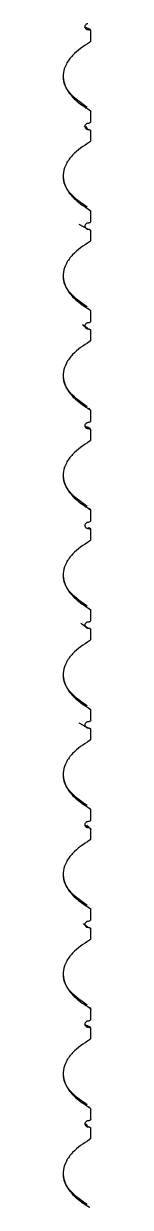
# Model space of a CAD drawing. Header units: millimetres. Extents: x -300 to 1184, y 5 to 1469.
# Drawn here: x 364.2 to 364.94, y 1321.91 to 1353.55 of the extents above; entities that cross this region are included whole.
import ezdxf

# ---------------------------------------------------------------- set-up
doc = ezdxf.new("R2010")
doc.units = ezdxf.units.MM

msp = doc.modelspace()

# ---------------------------------------------------------------- linework, layer by layer
at = {"color": 8, "linetype": 'Continuous', "lineweight": 25}
for p, q in [((364.8592638767157, 1353.417974349836), (364.8679860230678, 1353.393218554039)), ((364.8829964594437, 1351.262431976179), (364.906023720542, 1351.240656412621)), ((364.8411142623816, 1350.750706232567), (364.8679860230678, 1350.726546483218)), ((364.8669528758917, 1348.595759905357), (364.906023720542, 1348.574024078229)), ((364.8778803941005, 1345.929127570966), (364.906023720542, 1345.907332139193)), ((364.8363856272294, 1345.41730248628), (364.8679860230678, 1345.393222209791)), ((364.8957121169958, 1343.262495236575), (364.906023720542, 1343.240679936587)), ((364.8549127376471, 1342.751027779757), (364.8679860230678, 1342.72655013897)), ((364.8999837832047, 1340.596041716118), (364.906023720542, 1340.574007865766)), ((364.8596215045843, 1340.084673600375), (364.8679860230678, 1340.059878068148)), ((364.8739166852229, 1337.929131226718), (364.906023720542, 1337.907335794945)), ((364.8321735656652, 1337.417226669172), (364.8679860230678, 1337.393225865542)), ((364.8672508991156, 1335.262439287682), (364.906023720542, 1335.240663724124)), ((364.8917682763332, 1332.59576721686), (364.906023720542, 1332.574011521517)), ((364.8506013350083, 1332.084220287183), (364.8679860230678, 1332.0598817239)), ((364.8801056341721, 1329.929115014254), (364.906023720542, 1329.907339450696)), ((364.8387698130204, 1329.417349534213), (364.8679860230678, 1329.393229521294)), ((364.9003016746435, 1327.262721098442), (364.906023720542, 1327.240667379875)), ((364.8599691983455, 1326.751352982699), (364.8679860230678, 1326.726557450472)), ((364.8836223082139, 1324.595770872612), (364.906023720542, 1324.573995309054)), ((364.8417798475816, 1324.084064997215), (364.8679860230678, 1324.059885379651)), ((364.867538988232, 1321.929098801791), (364.906023720542, 1321.907343106448))]:
    msp.add_line(p, q, dxfattribs=at)
at = {"color": 7, "linetype": 'Continuous', "lineweight": 25}
for p, q in [((364.9365313645595, 1353.08506254055), (364.9365313645595, 1353.354117907066)), ((364.9365313645595, 1351.20898647803), (364.9127093748643, 1351.231278615176)), ((364.9365313645595, 1350.927334663251), (364.9365313645595, 1351.20898647803)), ((364.7609559492661, 1350.822788116315), (364.8411142623816, 1350.750706232567)), ((364.9365313645595, 1350.687445836245), (364.9082092241837, 1350.712440050621)), ((364.9365313645595, 1350.418390469729), (364.9365313645595, 1350.687445836245)), ((364.9365313645595, 1348.542314407209), (364.8956624464585, 1348.564884699364)), ((364.9365313645595, 1348.26066259243), (364.9365313645595, 1348.542314407209)), ((364.6190770264857, 1348.195057746747), (364.8679860230678, 1348.059874412397)), ((364.86738997662, 1348.219495651105), (364.8593930201127, 1348.219495651105)), ((364.8599890665604, 1348.059874412397), (364.8679860230678, 1348.059874412397)), ((364.9365313645595, 1348.020773765424), (364.889165540178, 1348.046046134809)), ((364.9365313645595, 1347.751718398908), (364.9365313645595, 1348.020773765424)), ((364.9365313645595, 1345.875642336388), (364.9073449568345, 1345.898033814608)), ((364.9365313645595, 1345.594010389824), (364.9365313645595, 1345.875642336388)), ((364.7173253492905, 1345.508040623843), (364.8363856272294, 1345.41730248628)), ((364.7487270629797, 1345.478138960381), (364.8599890665604, 1345.393182473361)), ((364.9365313645595, 1345.354121562818), (364.9030335541957, 1345.379175381838)), ((364.9365313645595, 1345.085046328087), (364.9365313645595, 1345.354121562818)), ((364.887297927975, 1343.280297157148), (364.8957121169958, 1343.262495236575)), ((364.9365313645595, 1343.208990133782), (364.9259018695745, 1343.231123325208)), ((364.9365313645595, 1342.927338319003), (364.9365313645595, 1343.208990133782)), ((364.9365313645595, 1342.418394125481), (364.9365313645595, 1342.687449491997)), ((364.9365313645595, 1340.54231806296), (364.930292745073, 1340.564610200106)), ((364.9365313645595, 1340.260686116397), (364.9365313645595, 1340.54231806296)), ((364.9365313645595, 1339.751722054659), (364.9365313645595, 1340.020777421176)), ((364.9365313645595, 1337.875645992139), (364.9031527634853, 1337.898097075005)), ((364.9365313645595, 1337.594014045575), (364.9365313645595, 1337.875645992139)), ((364.6711516178045, 1337.52517068086), (364.8321735656652, 1337.417226669172)), ((364.7594260967169, 1337.460718191643), (364.8599890665604, 1337.393186129112)), ((364.9365313645595, 1337.354105350355), (364.8983347213659, 1337.37925851045)), ((364.9365313645595, 1337.085049983838), (364.9365313645595, 1337.354105350355)), ((364.9365313645595, 1335.208973921318), (364.8959704037898, 1335.231524345258)), ((364.9365313645595, 1334.927341974754), (364.9365313645595, 1335.208973921318)), ((364.6197326775783, 1334.862353043734), (364.8679860230678, 1334.726553794721)), ((364.7518364386155, 1334.785800811628), (364.8599890665604, 1334.726514058291)), ((364.9365313645595, 1334.687453147748), (364.8895132339392, 1334.712685780703)), ((364.9365313645595, 1334.418377913017), (364.9365313645595, 1334.687453147748)), ((364.9365313645595, 1332.542321718712), (364.9218487537298, 1332.564454910138)), ((364.9365313645595, 1332.260689772148), (364.9365313645595, 1332.542321718712)), ((364.8921259042018, 1332.081716892103), (364.7772280172898, 1332.117459810753)), ((364.8197062607997, 1332.116347190717), (364.8599890665604, 1332.059861855685)), ((364.8245640393489, 1332.120658593356), (364.8506013350083, 1332.084220287183)), ((364.9365313645595, 1332.020781076927), (364.9184115525478, 1332.045616345584)), ((364.9365313645595, 1331.751725710411), (364.9365313645595, 1332.020781076927)), ((364.9365313645595, 1329.875649647891), (364.9096993403031, 1329.898001389681)), ((364.9365313645595, 1329.594017701327), (364.9365313645595, 1329.875649647891)), ((364.7403824127111, 1329.498570796827), (364.8387698130204, 1329.417349534213)), ((364.7655355728064, 1329.471311605949), (364.8599890665604, 1329.393189784864)), ((364.9365313645595, 1329.354109006106), (364.9056660926733, 1329.379142956912)), ((364.9365313645595, 1329.08505363959), (364.9365313645595, 1329.354109006106)), ((364.9365313645595, 1326.927345630506), (364.9365313645595, 1327.20897757707)), ((364.9365313645595, 1326.418381568769), (364.9365313645595, 1326.687436935285)), ((364.9365313645595, 1324.542305506249), (364.9133650259568, 1324.564597643395)), ((364.9365313645595, 1324.260673559685), (364.9365313645595, 1324.542305506249)), ((364.7664594448004, 1324.153544144808), (364.8417798475816, 1324.084064997215)), ((364.9365313645595, 1324.020784732679), (364.9089344140285, 1324.04575907884)), ((364.9365313645595, 1323.751709497948), (364.9365313645595, 1324.020784732679))]:
    msp.add_line(p, q, dxfattribs=at)
for points, knots in [([(364.8593930201127, 1353.552800056318), (364.8505166137896, 1353.551903839423), (364.8327606349369, 1353.550111085955), (364.809188718428, 1353.536362182007), (364.7912056367218, 1353.51622988583), (364.7808458317224, 1353.491003219817), (364.7793622210402, 1353.46366979409), (364.787020231431, 1353.437313722064), (364.8029617255233, 1353.414979340919), (364.8253378797939, 1353.399434293935), (364.8455778638897, 1353.393575779129), (364.85722379796, 1353.393254987881), (364.8599890665604, 1353.393178817609)], [0, 0, 0, 0, 0.1065233888367971, 0.213084774475976, 0.319813685604636, 0.427224687501797, 0.53533456710818, 0.6437609686680117, 0.7519542585009533, 0.859615270936624, 0.9666663505991273, 1, 1, 1, 1]), ([(364.9365313645595, 1353.354117907066), (364.9356548527146, 1353.364243125889), (364.9327404891155, 1353.397909036218), (364.8376498515299, 1353.432704638418), (364.7711582776301, 1353.457035260378)], [0, 0, 0, 0, 0.3007558305624398, 0.9999999999999999, 0.9999999999999999, 0.9999999999999999, 0.9999999999999999]), ([(364.7947815851762, 1353.453419245262), (364.8229494584378, 1353.443379779061), (364.8564620491348, 1353.431435372805), (364.8588784929245, 1353.419825877068), (364.8592638767157, 1353.417974349836)], [0, 0, 0, 0, 0.8405161366455111, 1, 1, 1, 1]), ([(364.8599890665604, 1353.393178817609), (364.8607109827986, 1353.393174701145), (364.8621549367892, 1353.393166467525), (364.8648200131426, 1353.393242482183), (364.8667640431276, 1353.393227789548), (364.8679860230678, 1353.393218554039)], [0, 0, 0, 0, 0.2707951098149698, 0.5416358003590648, 1, 1, 1, 1]), ([(364.8679860230678, 1353.393218554039), (364.8768371929319, 1353.392369103208), (364.8945379034271, 1353.390670357905), (364.9194642432032, 1353.376978215474), (364.9306617221496, 1353.361979914544), (364.9365313645595, 1353.354117907066)], [0, 0, 0, 0, 0.3224447447756875, 0.6448301372074378, 1, 1, 1, 1]), ([(364.906023720542, 1353.05335286953), (364.7439110735308, 1352.948152941045), (364.5014105967269, 1352.790786854637), (364.279085266925, 1352.491818825489), (364.1921549502558, 1352.245192698623), (364.2024747264282, 1352.004400119532), (364.3088462465593, 1351.746949875918), (364.5397798423495, 1351.474688789897), (364.7741685612592, 1351.324912773534), (364.906023720542, 1351.240656412621)], [0, 0, 0, 0, 0.2397907239334585, 0.3586972759937503, 0.4598935339103657, 0.5616520886680314, 0.6527497100264705, 0.8046546672194164, 0.9999999999999999, 0.9999999999999999, 0.9999999999999999, 0.9999999999999999]), ([(364.9365313645595, 1353.08506254055), (364.9327372213073, 1353.078945919968), (364.9248398016153, 1353.06621431849), (364.9124573125027, 1353.057750454463), (364.906023720542, 1353.05335286953)], [0, 0, 0, 0, 0.4804282158265684, 1, 1, 1, 1]), ([(364.8446210023158, 1351.312738296369), (364.6475883346146, 1351.447642441245), (364.3755641395367, 1351.633891715798), (364.2029558582311, 1351.980442566224), (364.2100344515071, 1352.113095572047), (364.2123846010758, 1352.157137430687)], [0, 0, 0, 0, 0.6370343382628548, 0.8794924979946493, 1, 1, 1, 1]), ([(364.906023720542, 1351.240656412621), (364.9119843678067, 1351.23664439341), (364.9244067388586, 1351.228283088153), (364.9323825831131, 1351.215589355515), (364.9365313645595, 1351.20898647803)], [0, 0, 0, 0, 0.4798316875169396, 1, 1, 1, 1]), ([(364.8593930201127, 1350.886127985497), (364.8505189798014, 1350.885228113774), (364.8327742252724, 1350.883428707612), (364.8091626035253, 1350.869736918858), (364.7912193547211, 1350.849557058984), (364.7808431361584, 1350.824333739226), (364.7793630400939, 1350.796997569943), (364.7870196666648, 1350.770639654047), (364.8029631593496, 1350.748315373037), (364.8253297839058, 1350.73273410075), (364.8455849169812, 1350.726984773247), (364.8572240603245, 1350.726598508272), (364.8599890665604, 1350.726506746788)], [0, 0, 0, 0, 0.1065226581549273, 0.2130053903812313, 0.3198530869632466, 0.4272633520900836, 0.5353724901322914, 0.6437981479568112, 0.7519906956534372, 0.8596509696038726, 0.9666585475576038, 1, 1, 1, 1]), ([(364.8350544568294, 1350.776972012698), (364.8337022578008, 1350.779241567557), (364.8305395340792, 1350.784549939209), (364.8070159858256, 1350.790217941221), (364.7935497558508, 1350.793462631086)], [0, 0, 0, 0, 0.4275425701263469, 1, 1, 1, 1]), ([(364.86738997662, 1350.886167721926), (364.8666681002089, 1350.886167341012), (364.8652243473867, 1350.886166579182), (364.8625585853096, 1350.886173612316), (364.8606148916676, 1350.886145596921), (364.8593930201127, 1350.886127985497)], [0, 0, 0, 0, 0.2708001604549983, 0.5416003209099965, 1, 1, 1, 1]), ([(364.8599890665604, 1350.726506746788), (364.8607109131777, 1350.726523465117), (364.8621544849301, 1350.726556898963), (364.8648203980536, 1350.726541698021), (364.8667641447935, 1350.726544636212), (364.8679860230678, 1350.726546483218)], [0, 0, 0, 0, 0.270840690544095, 0.5416358003590648, 1, 1, 1, 1]), ([(364.9365313645595, 1350.927334663251), (364.9314470500778, 1350.919907052553), (364.9212821368033, 1350.905057259359), (364.897811285007, 1350.890845857102), (364.8788810798349, 1350.886412893891), (364.868698433167, 1350.886195638903), (364.8673899766201, 1350.886167721927)], [0, 0, 0, 0, 0.3182932776455223, 0.6363539420815396, 0.9532719654503812, 1, 1, 1, 1]), ([(364.8679860230678, 1350.726546483218), (364.8768371929319, 1350.725697032387), (364.8945379034271, 1350.723998287084), (364.9194642432032, 1350.710306144653), (364.9306617221496, 1350.695307843723), (364.9365313645595, 1350.687445836245)], [0, 0, 0, 0, 0.3224447447756875, 0.6448301372074378, 1, 1, 1, 1]), ([(364.906023720542, 1350.386720535138), (364.7439127587862, 1350.281505056497), (364.5014181900712, 1350.124117907355), (364.279084834195, 1349.825147277161), (364.1921550933408, 1349.57852054343), (364.2024745675874, 1349.337727895419), (364.3088468239484, 1349.080278571349), (364.5397704959853, 1348.808016932094), (364.7741670313994, 1348.658265037557), (364.906023720542, 1348.574024078229)], [0, 0, 0, 0, 0.2398007335964801, 0.3587072388024793, 0.4599034568434192, 0.5616619715038401, 0.6527595569659007, 0.8046644543017637, 0.9999999999999999, 0.9999999999999999, 0.9999999999999999, 0.9999999999999999]), ([(364.9365313645595, 1350.418390469729), (364.9327388463998, 1350.412271856596), (364.9248491917162, 1350.399543177988), (364.91245834714, 1350.39110336933), (364.906023720542, 1350.386720535138)], [0, 0, 0, 0, 0.4806950762402195, 1, 1, 1, 1]), ([(364.8446210023158, 1348.646066225548), (364.6475883346146, 1348.780970370424), (364.3755641395367, 1348.967219644976), (364.2029558582311, 1349.313770495403), (364.2100344515071, 1349.446423501226), (364.2123846010758, 1349.490465359866)], [0, 0, 0, 0, 0.6370343382628548, 0.8794924979946493, 1, 1, 1, 1]), ([(364.906023720542, 1348.574024078229), (364.9119834200909, 1348.569997401723), (364.924396448466, 1348.561610527633), (364.9323805577559, 1348.548914738626), (364.9365313645595, 1348.542314407209)], [0, 0, 0, 0, 0.4801164847813416, 1, 1, 1, 1]), ([(364.8593930201127, 1348.219495651105), (364.85051950513, 1348.218579313255), (364.8327780826456, 1348.216747216621), (364.8091622389053, 1348.203067750843), (364.791218970563, 1348.182883999071), (364.7808450563223, 1348.157662710413), (364.7793563911048, 1348.130335244214), (364.7870408512895, 1348.103993430584), (364.8029472754556, 1348.081641324389), (364.8253323495915, 1348.066077801274), (364.845582210409, 1348.06027443913), (364.8572239512411, 1348.059951189734), (364.8599890665604, 1348.059874412397)], [0, 0, 0, 0, 0.106550496515093, 0.2130336600870323, 0.3198817894930988, 0.4272924897228681, 0.5354020656990379, 0.6436748278125893, 0.7519977227262424, 0.8596584327923584, 0.9666664442177966, 1, 1, 1, 1]), ([(364.9365313645595, 1348.26066259243), (364.9314422987759, 1348.253253832813), (364.9212579292794, 1348.238427232283), (364.89782585685, 1348.224164533174), (364.8788808702706, 1348.219741124495), (364.8686984093046, 1348.219523602405), (364.86738997662, 1348.219495651105)], [0, 0, 0, 0, 0.3179606054161847, 0.6363109514731741, 0.9532664412144125, 1, 1, 1, 1]), ([(364.8679860230678, 1348.059874412397), (364.8768371929319, 1348.059024961566), (364.8945379034271, 1348.057326216262), (364.9194642432032, 1348.043634073832), (364.9306617221496, 1348.028635772902), (364.9365313645595, 1348.020773765424)], [0, 0, 0, 0, 0.3224447447756875, 0.6448301372074378, 1, 1, 1, 1]), ([(364.906023720542, 1347.720048464317), (364.7439124503301, 1347.61483293024), (364.5014174202091, 1347.457445698175), (364.2790861274894, 1347.15847543877), (364.1921554317, 1346.911860435894), (364.2024866432547, 1346.671073423135), (364.3088274647207, 1346.413615897045), (364.5397910644875, 1346.141366125056), (364.7741710357462, 1345.991590079766), (364.906023720542, 1345.907332139193)], [0, 0, 0, 0, 0.2398002243763118, 0.3587064770827056, 0.4599024802320794, 0.561644194936281, 0.6527570273813836, 0.804655159012222, 1, 1, 1, 1]), ([(364.9365313645595, 1347.751718398908), (364.9327388463998, 1347.745599785774), (364.9248491917162, 1347.732871107167), (364.91245834714, 1347.724431298509), (364.906023720542, 1347.720048464317)], [0, 0, 0, 0, 0.4806950762402195, 1, 1, 1, 1]), ([(364.8446210023158, 1345.979414022942), (364.6475871992743, 1346.11431235065), (364.3755577690415, 1346.300556105069), (364.2029592790823, 1346.647132746667), (364.2100356107913, 1346.779765732428), (364.2123846010758, 1346.823793289045)], [0, 0, 0, 0, 0.6370430075425239, 0.8795163251201065, 1, 1, 1, 1]), ([(364.906023720542, 1345.907332139193), (364.9119838943726, 1345.90331279118), (364.924401594327, 1345.89493869689), (364.9323815701238, 1345.882243939543), (364.9365313645595, 1345.875642336388)], [0, 0, 0, 0, 0.4799740573916814, 1, 1, 1, 1]), ([(364.9365313645595, 1345.594010389824), (364.9314448730807, 1345.586590027867), (364.9212706347341, 1345.571747472545), (364.8978148808567, 1345.557542296742), (364.8788839756957, 1345.553025724435), (364.8686984536851, 1345.552864198795), (364.86738997662, 1345.552843448499)], [0, 0, 0, 0, 0.3181123980787151, 0.6363033090049697, 0.9532779195515356, 1, 1, 1, 1]), ([(364.8593930201127, 1345.552803712069), (364.8505189328089, 1345.551895857124), (364.8327752229075, 1345.55008060399), (364.8091705447671, 1345.536393783843), (364.7912071836296, 1345.516227231096), (364.7808509240958, 1345.491000368444), (364.7793596021359, 1345.463672661048), (364.787029864562, 1345.437326734473), (364.8029610348063, 1345.41499227497), (364.8253240907247, 1345.399394242385), (364.8455837412756, 1345.393621803859), (364.8572240447133, 1345.3932668004), (364.8599890665604, 1345.393182473361)], [0, 0, 0, 0, 0.1065386855912343, 0.2130237697377915, 0.3198140530794963, 0.4273005318976689, 0.5353323293560688, 0.6436837108736432, 0.7519435939415524, 0.8596519809760558, 0.966661922442486, 1, 1, 1, 1]), ([(364.86738997662, 1345.552843448499), (364.8666681066253, 1345.552834898956), (364.8652243970129, 1345.552817800231), (364.8625586521171, 1345.552828918715), (364.8606149051777, 1345.552813441445), (364.8593930201127, 1345.552803712069)], [0, 0, 0, 0, 0.2708139401542251, 0.5416164840940761, 1, 1, 1, 1]), ([(364.8599890665604, 1345.393182473361), (364.8607109365552, 1345.393191022903), (364.8621546461675, 1345.393208121629), (364.8648203910632, 1345.393197003144), (364.8667641380027, 1345.393212480414), (364.8679860230678, 1345.393222209791)], [0, 0, 0, 0, 0.2708139401542251, 0.5416164840940761, 1, 1, 1, 1]), ([(364.8679860230678, 1345.393222209791), (364.8768370906232, 1345.392364663163), (364.8945365100478, 1345.390649833021), (364.9194579747316, 1345.376964301248), (364.9306605072193, 1345.36197626888), (364.9365313645595, 1345.354121562818)], [0, 0, 0, 0, 0.3225303476639587, 0.6449617365081469, 1, 1, 1, 1]), ([(364.906023720542, 1345.053376393496), (364.7439091466687, 1344.948170487856), (364.5014029280384, 1344.790793604676), (364.2790905176726, 1344.491806045609), (364.1921543857883, 1344.245182925755), (364.2024810560923, 1344.004392621966), (364.3088349563667, 1343.74694071613), (364.539785137278, 1343.47469364038), (364.7741698192675, 1343.324929988894), (364.906023720542, 1343.240679936587)], [0, 0, 0, 0, 0.2397957958900818, 0.3587090926827393, 0.4599053590267184, 0.5616556303011536, 0.6527609794302022, 0.8046595061237659, 0.9999999999999999, 0.9999999999999999, 0.9999999999999999, 0.9999999999999999]), ([(364.9365313645595, 1345.085046328087), (364.9327368833787, 1345.078936252053), (364.9248378468749, 1345.066216802058), (364.9124570967766, 1345.05776709322), (364.906023720542, 1345.053376393496)], [0, 0, 0, 0, 0.4803726605046232, 1, 1, 1, 1]), ([(364.8446210023158, 1343.31274195212), (364.6475883346146, 1343.447646096996), (364.3755641395367, 1343.633895371549), (364.2029558582311, 1343.980446221976), (364.2100344515071, 1344.113099227799), (364.2123846010758, 1344.157141086439)], [0, 0, 0, 0, 0.6370343382628548, 0.8794924979946493, 1, 1, 1, 1]), ([(364.906023720542, 1343.240679936587), (364.9119828423629, 1343.236652866202), (364.9243901908429, 1343.22826819693), (364.9323793278566, 1343.215582842824), (364.9365313645595, 1343.208990133782)], [0, 0, 0, 0, 0.480289711413046, 1, 1, 1, 1]), ([(364.9365313645595, 1342.687449491997), (364.9352649237086, 1342.702508869389), (364.9325115818711, 1342.735249138148), (364.8302354624118, 1342.769877940397), (364.7750027772182, 1342.788578705966)], [0, 0, 0, 0, 0.4599649900132317, 1, 1, 1, 1]), ([(364.8593930201127, 1342.886151509463), (364.8505180609862, 1342.885245234966), (364.8327693641295, 1342.883432810695), (364.8091754526087, 1342.869718597814), (364.7912123976847, 1342.849560674898), (364.7808450907936, 1342.824336324706), (364.7793606325425, 1342.797007290706), (364.7870240528958, 1342.770658332097), (364.802967974239, 1342.748334907867), (364.8253272615963, 1342.732755556812), (364.8455803035533, 1342.726929098924), (364.8572239252758, 1342.726606808639), (364.8599890665604, 1342.726530270754)], [0, 0, 0, 0, 0.106538971464596, 0.2130632807414633, 0.3198538506316375, 0.4272667763838831, 0.5353785923630574, 0.6437302646179682, 0.7519254923176748, 0.8596341683641789, 0.966665753554972, 0.9999999999999999, 0.9999999999999999, 0.9999999999999999, 0.9999999999999999]), ([(364.8278025583817, 1342.775286870181), (364.8305197252718, 1342.774186170772), (364.8721229775275, 1342.757333074506), (364.8658512131705, 1342.741411750607), (364.8599890665604, 1342.726530270754)], [0, 0, 0, 0, 0.06531140578611941, 1, 1, 1, 1]), ([(364.8317861354742, 1342.77693593202), (364.8360604205794, 1342.775281439576), (364.8591115794066, 1342.766358785338), (364.8567976248075, 1342.757909967091), (364.8549127376471, 1342.751027779757)], [0, 0, 0, 0, 0.1854260402823741, 0.9999999999999999, 0.9999999999999999, 0.9999999999999999, 0.9999999999999999]), ([(364.86738997662, 1342.886171377678), (364.8666680887015, 1342.88617343626), (364.8652242824854, 1342.88617755351), (364.8625587742898, 1342.886139543898), (364.8606149365157, 1342.886146890999), (364.8593930201127, 1342.886151509463)], [0, 0, 0, 0, 0.270804367215577, 0.5416201307222571, 0.9999999999999999, 0.9999999999999999, 0.9999999999999999, 0.9999999999999999]), ([(364.8599890665604, 1342.726530270754), (364.8607109445198, 1342.726530461226), (364.8621547004386, 1342.726530842168), (364.8648203800859, 1342.726527325416), (364.8667641337656, 1342.72654133329), (364.8679860230678, 1342.72655013897)], [0, 0, 0, 0, 0.2708056300988653, 0.5416112601977306, 0.9999999999999999, 0.9999999999999999, 0.9999999999999999, 0.9999999999999999]), ([(364.9365313645595, 1342.927338319003), (364.93144467285, 1342.919920136661), (364.9212700339922, 1342.905081941107), (364.897818567876, 1342.890844883965), (364.8788809750688, 1342.886416700437), (364.8686984212378, 1342.886199311825), (364.86738997662, 1342.886171377678)], [0, 0, 0, 0, 0.31812694817262, 0.6363324127838664, 0.9532691989642788, 1, 1, 1, 1]), ([(364.8679860230678, 1342.72655013897), (364.8768370906232, 1342.725692592342), (364.8945365100478, 1342.7239777622), (364.9194579747316, 1342.710292230427), (364.9306605072193, 1342.695304198059), (364.9365313645595, 1342.687449491997)], [0, 0, 0, 0, 0.3225303476639587, 0.6449617365081469, 1, 1, 1, 1]), ([(364.9365313645595, 1342.418394125481), (364.9327380335912, 1342.412276509586), (364.9248444972613, 1342.399546372478), (364.9124578302302, 1342.391094532404), (364.906023720542, 1342.386704322675)], [0, 0, 0, 0, 0.480561665856091, 1, 1, 1, 1]), ([(364.906023720542, 1342.386704322675), (364.7439087061019, 1342.281498560435), (364.5014018284306, 1342.124121891764), (364.2790961711099, 1341.825138492365), (364.1921519491326, 1341.578525269148), (364.2024811962298, 1341.337739797864), (364.3088388662601, 1341.080285553561), (364.5397766095325, 1340.808020915624), (364.7741683148799, 1340.658256682185), (364.906023720542, 1340.574007865766)], [0, 0, 0, 0, 0.2397961389705504, 0.3587096058947543, 0.4598981431440484, 0.5616485599945584, 0.6527540394697866, 0.8046592266463551, 1, 1, 1, 1]), ([(364.8446210023158, 1340.646069881299), (364.6475892300311, 1340.780980721289), (364.3755672790224, 1340.967238549053), (364.2029571151622, 1341.313792835875), (364.210034889329, 1341.446434147921), (364.2123846010758, 1341.490469015617)], [0, 0, 0, 0, 0.6370455576622017, 0.8795047289445402, 1, 1, 1, 1]), ([(364.906023720542, 1340.574007865766), (364.9119838943726, 1340.569988517753), (364.924401594327, 1340.561614423462), (364.9323815701238, 1340.548919666116), (364.9365313645595, 1340.54231806296)], [0, 0, 0, 0, 0.4799740573916814, 1, 1, 1, 1]), ([(364.8593930201127, 1340.219479438642), (364.8505180609862, 1340.218573164145), (364.8327693641295, 1340.216760739874), (364.8091754526087, 1340.203046526992), (364.7912123976847, 1340.182888604077), (364.7808450907936, 1340.157664253885), (364.7793606325425, 1340.130335219885), (364.7870240528958, 1340.103986261276), (364.802967974239, 1340.081662837046), (364.8253272615963, 1340.06608348599), (364.8455803035533, 1340.060257028103), (364.8572239252758, 1340.059934737818), (364.8599890665604, 1340.059858199933)], [0, 0, 0, 0, 0.106538971464596, 0.2130632807414633, 0.3198538506316375, 0.4272667763838831, 0.5353785923630574, 0.6437302646179682, 0.7519254923176748, 0.8596341683641789, 0.966665753554972, 0.9999999999999999, 0.9999999999999999, 0.9999999999999999, 0.9999999999999999]), ([(364.86738997662, 1340.219499306857), (364.8666680986606, 1340.219499116386), (364.8652243427417, 1340.219498735443), (364.8625586630945, 1340.219502252196), (364.8606149094147, 1340.219488244321), (364.8593930201127, 1340.219479438642)], [0, 0, 0, 0, 0.2708056300988653, 0.5416112601977306, 0.9999999999999999, 0.9999999999999999, 0.9999999999999999, 0.9999999999999999]), ([(364.9365313645595, 1340.260686116397), (364.9314459292085, 1340.253260243584), (364.9212767624902, 1340.238410986156), (364.8978179609221, 1340.224173273926), (364.8788809918687, 1340.219744616862), (364.8686984231506, 1340.219527239552), (364.86738997662, 1340.219499306857)], [0, 0, 0, 0, 0.3182531897553543, 0.6363997419907859, 0.9532778506777748, 1, 1, 1, 1]), ([(364.8599890665604, 1340.059858199933), (364.8607109544789, 1340.059856141352), (364.862154760695, 1340.059852024101), (364.8648202688907, 1340.059890033713), (364.8667641066647, 1340.059882686612), (364.8679860230678, 1340.059878068148)], [0, 0, 0, 0, 0.270804367215577, 0.5416201307222571, 0.9999999999999999, 0.9999999999999999, 0.9999999999999999, 0.9999999999999999]), ([(364.9365313645595, 1340.020777421176), (364.939277580406, 1340.030434087202), (364.9442872334566, 1340.048049798827), (364.8882281182557, 1340.066584007007), (364.862899760047, 1340.074958043276)], [0, 0, 0, 0, 0.5481848381303369, 1, 1, 1, 1]), ([(364.8679860230678, 1340.059878068148), (364.8768360575992, 1340.059018834007), (364.8945302199174, 1340.057300939201), (364.9194697922703, 1340.043642645012), (364.9306629697489, 1340.028642004734), (364.9365313645595, 1340.020777421176)], [0, 0, 0, 0, 0.3225090727481855, 0.6448028945060563, 1, 1, 1, 1]), ([(364.906023720542, 1339.720032251854), (364.743911756495, 1339.614824516264), (364.5014139949146, 1339.457447850504), (364.2790857199208, 1339.15847873509), (364.1921551181828, 1338.911858094473), (364.2024809482152, 1338.671068564964), (364.3088347514685, 1338.413615997019), (364.5397897770621, 1338.141369285262), (364.7741705722416, 1337.991593557108), (364.906023720542, 1337.907335794945)], [0, 0, 0, 0, 0.239796246624998, 0.3587030320916034, 0.4598994886503044, 0.5616499511808032, 0.6527554715570655, 0.8046542837684358, 1, 1, 1, 1]), ([(364.9365313645595, 1339.751722054659), (364.9327360722029, 1339.745612972677), (364.9248331516533, 1339.732892058184), (364.9124565781228, 1339.724430327593), (364.906023720542, 1339.720032251854)], [0, 0, 0, 0, 0.4802392144359284, 1, 1, 1, 1]), ([(364.8446210023158, 1337.979417678693), (364.6475886825442, 1338.11432052148), (364.3755649678192, 1338.300567998362), (364.2029571685043, 1338.647120857669), (364.210034902624, 1338.779762100183), (364.2123846010758, 1338.823796944796)], [0, 0, 0, 0, 0.6370424501458203, 0.8795036972970797, 1, 1, 1, 1]), ([(364.906023720542, 1337.907335794945), (364.9119838943726, 1337.903316446931), (364.924401594327, 1337.894942352641), (364.9323815701238, 1337.882247595295), (364.9365313645595, 1337.875645992139)], [0, 0, 0, 0, 0.4799740573916814, 1, 1, 1, 1]), ([(364.8593930201127, 1337.552807367821), (364.8505189384555, 1337.551899514642), (364.8327752398443, 1337.550084265042), (364.8091704769789, 1337.536397418379), (364.7912074393557, 1337.51623096688), (364.7808499604796, 1337.491003722617), (364.7793628705583, 1337.463670980781), (364.7870194802682, 1337.437319097738), (364.8029681885607, 1337.414990865335), (364.8253272028903, 1337.399411388022), (364.8455803073135, 1337.393584959021), (364.8572239259973, 1337.39326266733), (364.8599890665604, 1337.393186129112)], [0, 0, 0, 0, 0.1065355788617022, 0.2130175578417763, 0.3198047271172134, 0.4272880715676566, 0.535316718756521, 0.6437416095907854, 0.7519333919461495, 0.859638638141952, 0.9666668150431712, 1, 1, 1, 1]), ([(364.86738997662, 1337.552847104251), (364.8666681066253, 1337.552838554708), (364.8652243970129, 1337.552821455982), (364.8625586521171, 1337.552832574467), (364.8606149051777, 1337.552817097197), (364.8593930201127, 1337.552807367821)], [0, 0, 0, 0, 0.2708139401542251, 0.5416164840940761, 1, 1, 1, 1]), ([(364.8599890665604, 1337.393186129112), (364.8607109365552, 1337.393194678655), (364.8621546461675, 1337.393211777381), (364.8648203910632, 1337.393200658896), (364.8667641380027, 1337.393216136166), (364.8679860230678, 1337.393225865542)], [0, 0, 0, 0, 0.2708139401542251, 0.5416164840940761, 1, 1, 1, 1]), ([(364.9365313645595, 1337.594014045575), (364.931445970586, 1337.586586687215), (364.9212768866086, 1337.571734459189), (364.8978174654666, 1337.557518991125), (364.878882358828, 1337.553030076088), (364.8686984364228, 1337.552867936424), (364.8673899766201, 1337.552847104251)], [0, 0, 0, 0, 0.3182552846244107, 0.6364039310269681, 0.953284125531683, 1, 1, 1, 1]), ([(364.8679860230678, 1337.393225865542), (364.8768369328888, 1337.392368185615), (364.894536036893, 1337.390653088915), (364.9194644893534, 1337.376967129097), (364.9306618068045, 1337.361967863503), (364.9365313645595, 1337.354105350355)], [0, 0, 0, 0, 0.3224715697244466, 0.6448441986633807, 1, 1, 1, 1]), ([(364.906023720542, 1337.053360181033), (364.743911756495, 1336.948152445443), (364.5014139949146, 1336.790775779683), (364.2790857199208, 1336.491806664269), (364.1921551181828, 1336.245186023652), (364.2024809482152, 1336.004396494143), (364.3088347514685, 1335.746943926198), (364.5397897770621, 1335.474697214441), (364.7741705722416, 1335.324921486287), (364.906023720542, 1335.240663724124)], [0, 0, 0, 0, 0.239796246624998, 0.3587030320916034, 0.4598994886503044, 0.5616499511808032, 0.6527554715570655, 0.8046542837684358, 1, 1, 1, 1]), ([(364.9365313645595, 1337.085049983838), (364.9327360722029, 1337.078940901856), (364.9248331516533, 1337.066219987364), (364.9124565781228, 1337.057758256772), (364.906023720542, 1337.053360181033)], [0, 0, 0, 0, 0.4802392144359284, 1, 1, 1, 1]), ([(364.8446210023158, 1335.312745607872), (364.6475886825442, 1335.447648450659), (364.3755649678192, 1335.633895927541), (364.2029571685043, 1335.980448786848), (364.210034902624, 1336.113090029362), (364.2123846010758, 1336.157124873975)], [0, 0, 0, 0, 0.6370424501458203, 0.8795036972970797, 1, 1, 1, 1]), ([(364.906023720542, 1335.240663724124), (364.9119838943726, 1335.23664437611), (364.924401594327, 1335.22827028182), (364.9323815701238, 1335.215575524474), (364.9365313645595, 1335.208973921318)], [0, 0, 0, 0, 0.4799740573916814, 1, 1, 1, 1]), ([(364.8593930201127, 1334.886135297), (364.8505189328089, 1334.885227442054), (364.8327752229075, 1334.883412188921), (364.8091705447671, 1334.869725368773), (364.7912071836296, 1334.849558816026), (364.7808509240958, 1334.824331953374), (364.7793596021359, 1334.797004245978), (364.787029864562, 1334.770658319404), (364.8029610348063, 1334.748323859901), (364.8253240907247, 1334.732725827315), (364.8455837412756, 1334.726953388789), (364.8572240447133, 1334.72659838533), (364.8599890665604, 1334.726514058291)], [0, 0, 0, 0, 0.1065386855912343, 0.2130237697377915, 0.3198140530794963, 0.4273005318976689, 0.5353323293560688, 0.6436837108736432, 0.7519435939415524, 0.8596519809760558, 0.966661922442486, 1, 1, 1, 1]), ([(364.86738997662, 1334.886175033429), (364.8666681066253, 1334.886166483887), (364.8652243970129, 1334.886149385161), (364.8625586521171, 1334.886160503646), (364.8606149051777, 1334.886145026376), (364.8593930201127, 1334.886135297)], [0, 0, 0, 0, 0.2708139401542251, 0.5416164840940761, 1, 1, 1, 1]), ([(364.9365313645595, 1334.927341974754), (364.93144467285, 1334.919923792413), (364.9212700339922, 1334.905085596858), (364.897818567876, 1334.890848539716), (364.8788809750688, 1334.886420356189), (364.8686984212378, 1334.886202967577), (364.86738997662, 1334.886175033429)], [0, 0, 0, 0, 0.31812694817262, 0.6363324127838664, 0.9532691989642788, 1, 1, 1, 1]), ([(364.8599890665604, 1334.726514058291), (364.8607109365552, 1334.726522607834), (364.8621546461675, 1334.72653970656), (364.8648203910632, 1334.726528588075), (364.8667641380027, 1334.726544065345), (364.8679860230678, 1334.726553794721)], [0, 0, 0, 0, 0.2708139401542251, 0.5416164840940761, 1, 1, 1, 1]), ([(364.8679860230678, 1334.726553794721), (364.8768370906232, 1334.725696248094), (364.8945365100478, 1334.723981417952), (364.9194579747316, 1334.710295886178), (364.9306605072193, 1334.69530785381), (364.9365313645595, 1334.687453147748)], [0, 0, 0, 0, 0.3225303476639587, 0.6449617365081469, 1, 1, 1, 1]), ([(364.906023720542, 1334.386707978427), (364.7439089992411, 1334.281502051273), (364.501402560075, 1334.124125135911), (364.2790911358576, 1333.82513772075), (364.1921546464005, 1333.578520575543), (364.2024867634897, 1333.337732705032), (364.308827664119, 1333.08027586394), (364.5397864268826, 1332.808025718026), (364.7741702835534, 1332.658261751213), (364.906023720542, 1332.574011521517)], [0, 0, 0, 0, 0.2397959329743124, 0.3587092977462175, 0.4599056219411371, 0.561647659422161, 0.6527607809238283, 0.804659394453329, 1, 1, 1, 1]), ([(364.9365313645595, 1334.418377913017), (364.9327368833787, 1334.412267836983), (364.9248378468749, 1334.399548386988), (364.9124570967766, 1334.39109867815), (364.906023720542, 1334.386707978427)], [0, 0, 0, 0, 0.4803726605046232, 1, 1, 1, 1]), ([(364.8446210023158, 1332.646073537051), (364.6475883346146, 1332.780977681927), (364.3755641395367, 1332.96722695648), (364.2029558582311, 1333.313777806906), (364.2100344515071, 1333.446430812729), (364.2123846010758, 1333.490472671369)], [0, 0, 0, 0, 0.6370343382628548, 0.8794924979946493, 1, 1, 1, 1]), ([(364.906023720542, 1332.574011521518), (364.9119828423629, 1332.569984451133), (364.9243901908429, 1332.56159978186), (364.9323793278566, 1332.548914427755), (364.9365313645595, 1332.542321718712)], [0, 0, 0, 0, 0.480289711413046, 1, 1, 1, 1]), ([(364.8593930201127, 1332.219483094393), (364.8505180609862, 1332.218576819896), (364.8327693641295, 1332.216764395625), (364.8091754526087, 1332.203050182744), (364.7912123976847, 1332.182892259828), (364.7808450907936, 1332.157667909636), (364.7793606325425, 1332.130338875636), (364.7870240528958, 1332.103989917028), (364.802967974239, 1332.081666492797), (364.8253272615963, 1332.066087141742), (364.8455803035533, 1332.060260683855), (364.8572239252758, 1332.059938393569), (364.8599890665604, 1332.059861855685)], [0, 0, 0, 0, 0.106538971464596, 0.2130632807414633, 0.3198538506316375, 0.4272667763838831, 0.5353785923630574, 0.6437302646179682, 0.7519254923176748, 0.8596341683641789, 0.966665753554972, 0.9999999999999999, 0.9999999999999999, 0.9999999999999999, 0.9999999999999999]), ([(364.86738997662, 1332.219502962608), (364.8666680887015, 1332.21950502119), (364.8652242824854, 1332.21950913844), (364.8625587742898, 1332.219471128828), (364.8606149365157, 1332.21947847593), (364.8593930201127, 1332.219483094393)], [0, 0, 0, 0, 0.270804367215577, 0.5416201307222571, 0.9999999999999999, 0.9999999999999999, 0.9999999999999999, 0.9999999999999999]), ([(364.8599890665604, 1332.059861855685), (364.8607109544789, 1332.059859797103), (364.862154760695, 1332.059855679853), (364.8648202688907, 1332.059893689465), (364.8667641066647, 1332.059886342363), (364.8679860230678, 1332.0598817239)], [0, 0, 0, 0, 0.270804367215577, 0.5416201307222571, 0.9999999999999999, 0.9999999999999999, 0.9999999999999999, 0.9999999999999999]), ([(364.9365313645595, 1332.260689772148), (364.9314459292085, 1332.253263899336), (364.9212767624902, 1332.238414641907), (364.8978179609221, 1332.224176929677), (364.8788809918687, 1332.219748272614), (364.8686984231506, 1332.219530895303), (364.86738997662, 1332.219502962608)], [0, 0, 0, 0, 0.3182531897553543, 0.6363997419907859, 0.9532778506777748, 1, 1, 1, 1]), ([(364.8679860230678, 1332.0598817239), (364.8768370906232, 1332.059024177272), (364.8945365100478, 1332.057309347131), (364.9194579747316, 1332.043623815357), (364.9306605072193, 1332.028635782989), (364.9365313645595, 1332.020781076927)], [0, 0, 0, 0, 0.3225303476639587, 0.6449617365081469, 1, 1, 1, 1]), ([(364.906023720542, 1331.720035907606), (364.7439087061019, 1331.614830145365), (364.5014018284306, 1331.457453476694), (364.2790961711099, 1331.158470077295), (364.1921519491326, 1330.911856854079), (364.2024811962298, 1330.671071382795), (364.3088388662601, 1330.413617138492), (364.5397766095325, 1330.141352500555), (364.7741683148799, 1329.991588267115), (364.906023720542, 1329.907339450696)], [0, 0, 0, 0, 0.2397961389705504, 0.3587096058947543, 0.4598981431440484, 0.5616485599945584, 0.6527540394697866, 0.8046592266463551, 1, 1, 1, 1]), ([(364.9365313645595, 1331.751725710411), (364.9327360722029, 1331.745616628428), (364.9248331516533, 1331.732895713936), (364.9124565781228, 1331.724433983345), (364.906023720542, 1331.720035907606)], [0, 0, 0, 0, 0.4802392144359284, 1, 1, 1, 1]), ([(364.8446210023158, 1329.97940146623), (364.6475892300311, 1330.114312306219), (364.3755672790224, 1330.300570133983), (364.2029571151622, 1330.647124420805), (364.210034889329, 1330.779765732852), (364.2123846010758, 1330.823800600548)], [0, 0, 0, 0, 0.6370455576622017, 0.8795047289445402, 1, 1, 1, 1]), ([(364.906023720542, 1329.907339450696), (364.9119838943726, 1329.903320102683), (364.924401594327, 1329.894946008393), (364.9323815701238, 1329.882251251046), (364.9365313645595, 1329.875649647891)], [0, 0, 0, 0, 0.4799740573916814, 1, 1, 1, 1]), ([(364.8593930201127, 1329.552811023572), (364.8505180668555, 1329.551904749663), (364.8327693817366, 1329.550092326567), (364.8091753821183, 1329.536378104865), (364.7912126634149, 1329.516220215614), (364.7808466544242, 1329.491001978156), (364.7793636708467, 1329.463674412638), (364.7870192659435, 1329.437322813451), (364.8029682457905, 1329.414994505076), (364.8253271872142, 1329.399415048159), (364.8455803083174, 1329.393588614492), (364.85722392619, 1329.393266323028), (364.8599890665604, 1329.393189784864)], [0, 0, 0, 0, 0.1065392971865486, 0.2130639321405418, 0.3198548285218812, 0.4272680826680227, 0.5353005002930855, 0.6437291753933188, 0.7519247338786555, 0.859633739223254, 0.9666656516420693, 1, 1, 1, 1]), ([(364.86738997662, 1329.552830891787), (364.8666680986606, 1329.552830701316), (364.8652243427417, 1329.552830320373), (364.8625586630945, 1329.552833837126), (364.8606149094147, 1329.552819829252), (364.8593930201127, 1329.552811023572)], [0, 0, 0, 0, 0.2708056300988653, 0.5416112601977306, 0.9999999999999999, 0.9999999999999999, 0.9999999999999999, 0.9999999999999999]), ([(364.9365313645595, 1329.594017701327), (364.9314459292085, 1329.586591828515), (364.9212767624902, 1329.571742571086), (364.8978179609221, 1329.557504858856), (364.8788809918687, 1329.553076201792), (364.8686984231506, 1329.552858824482), (364.86738997662, 1329.552830891787)], [0, 0, 0, 0, 0.3182531897553543, 0.6363997419907859, 0.9532778506777748, 1, 1, 1, 1]), ([(364.8599890665604, 1329.393189784864), (364.8607109539627, 1329.393187916759), (364.8621547591464, 1329.39318418047), (364.8648202948197, 1329.393218673357), (364.86676411258, 1329.393225334198), (364.8679860230678, 1329.393229521294)], [0, 0, 0, 0, 0.2708025439398511, 0.5416164840940761, 1, 1, 1, 1]), ([(364.8679860230678, 1329.393229521294), (364.8768369328888, 1329.392371841367), (364.894536036893, 1329.390656744666), (364.9194644893534, 1329.376970784849), (364.9306618068045, 1329.361971519254), (364.9365313645595, 1329.354109006106)], [0, 0, 0, 0, 0.3224715697244466, 0.6448441986633807, 1, 1, 1, 1]), ([(364.906023720542, 1329.053363836784), (364.743911756495, 1328.948156101194), (364.5014139949146, 1328.790779435434), (364.2790857199208, 1328.49181032002), (364.1921551181828, 1328.245189679404), (364.2024809482152, 1328.004400149895), (364.3088347514685, 1327.746947581949), (364.5397897770621, 1327.474700870192), (364.7741705722416, 1327.324925142039), (364.906023720542, 1327.240667379875)], [0, 0, 0, 0, 0.239796246624998, 0.3587030320916034, 0.4598994886503044, 0.5616499511808032, 0.6527554715570655, 0.8046542837684358, 1, 1, 1, 1]), ([(364.9365313645595, 1329.08505363959), (364.9327360722029, 1329.078944557607), (364.9248331516533, 1329.066223643115), (364.9124565781228, 1329.057761912524), (364.906023720542, 1329.053363836784)], [0, 0, 0, 0, 0.4802392144359284, 1, 1, 1, 1]), ([(364.8446210023158, 1327.312749263624), (364.6475886825442, 1327.44765210641), (364.3755649678192, 1327.633899583292), (364.2029571685043, 1327.980452442599), (364.210034902624, 1328.113093685114), (364.2123846010758, 1328.157128529727)], [0, 0, 0, 0, 0.6370424501458203, 0.8795036972970797, 1, 1, 1, 1]), ([(364.9365313645595, 1327.20897757707), (364.938650222591, 1327.216365568974), (364.9419844910688, 1327.227991429768), (364.9149168852357, 1327.24003305045), (364.9050501780106, 1327.244422472496)], [0, 0, 0, 0, 0.6354791300726194, 1, 1, 1, 1]), ([(364.906023720542, 1327.240667379875), (364.9119838943726, 1327.236648031862), (364.924401594327, 1327.228273937572), (364.9323815701238, 1327.215579180225), (364.9365313645595, 1327.20897757707)], [0, 0, 0, 0, 0.4799740573916814, 1, 1, 1, 1]), ([(364.9365313645595, 1326.927345630506), (364.9314472504553, 1326.919915838378), (364.9212827377892, 1326.905061683919), (364.8978075983706, 1326.890882155498), (364.8788840804647, 1326.88636081421), (364.868698465612, 1326.886199422298), (364.8673899766201, 1326.886178689181)], [0, 0, 0, 0, 0.3182787208060308, 0.6363248390408999, 0.9532806853948762, 1, 1, 1, 1]), ([(364.9365313645595, 1326.687436935285), (364.9357373946661, 1326.696755608768), (364.9328519776712, 1326.730621198711), (364.8388828359255, 1326.765517353259), (364.7707708474391, 1326.79081125754)], [0, 0, 0, 0, 0.2751664299471163, 0.9999999999999999, 0.9999999999999999, 0.9999999999999999, 0.9999999999999999]), ([(364.8593930201127, 1326.886138952751), (364.8505189385327, 1326.88523110003), (364.8327752400758, 1326.883415851345), (364.8091704760523, 1326.869728997819), (364.7912074428511, 1326.849562572525), (364.7808499473082, 1326.824335229494), (364.779362920059, 1326.797002859053), (364.7870192949775, 1326.770649584633), (364.8029688770158, 1326.748326530062), (364.825323174585, 1326.732728894028), (364.8455837999682, 1326.726957082278), (364.857224055979, 1326.726602048325), (364.8599890665604, 1326.726517714043)], [0, 0, 0, 0, 0.1065374363912648, 0.2130212719663464, 0.319810303158018, 0.4272955216630442, 0.535326052414263, 0.6437528337196939, 0.7519465024817994, 0.8596536266012119, 0.9666623133420476, 1, 1, 1, 1]), ([(364.7910662289851, 1326.783857382317), (364.8153292636611, 1326.773992143021), (364.8630516571562, 1326.754588435369), (364.8609984040573, 1326.735768977218), (364.8599890665604, 1326.726517714043)], [0, 0, 0, 0, 0.5084203221812078, 1, 1, 1, 1]), ([(364.7954571044836, 1326.785585917015), (364.8247703846408, 1326.775097391001), (364.8570214371141, 1326.763557706564), (364.8597231017114, 1326.752371905613), (364.8599691983455, 1326.751352982699)], [0, 0, 0, 0, 0.9089092575058804, 1, 1, 1, 1]), ([(364.86738997662, 1326.886178689181), (364.8666681066253, 1326.886170139638), (364.8652243970129, 1326.886153040913), (364.8625586521171, 1326.886164159397), (364.8606149051777, 1326.886148682127), (364.8593930201127, 1326.886138952751)], [0, 0, 0, 0, 0.2708139401542251, 0.5416164840940761, 1, 1, 1, 1]), ([(364.8599890665604, 1326.726517714043), (364.8607109365552, 1326.726526263585), (364.8621546461675, 1326.726543362312), (364.8648203910632, 1326.726532243826), (364.8667641380027, 1326.726547721096), (364.8679860230678, 1326.726557450472)], [0, 0, 0, 0, 0.2708139401542251, 0.5416164840940761, 1, 1, 1, 1]), ([(364.8679860230678, 1326.726557450472), (364.8768369328888, 1326.725699770546), (364.894536036893, 1326.723984673845), (364.9194644893534, 1326.710298714027), (364.9306618068045, 1326.695299448433), (364.9365313645595, 1326.687436935285)], [0, 0, 0, 0, 0.3224715697244466, 0.6448441986633807, 1, 1, 1, 1]), ([(364.906023720542, 1326.386691765963), (364.7439083041583, 1326.28149363534), (364.5013991314964, 1326.124127283686), (364.2790907340557, 1325.825141025019), (364.1921543142491, 1325.578518208623), (364.2024811355083, 1325.337727939282), (364.3088346676622, 1325.08027557368), (364.5397898105796, 1324.808028774354), (364.7741705843087, 1324.658253062211), (364.906023720542, 1324.573995309054)], [0, 0, 0, 0, 0.2397907910971001, 0.3587041112937141, 0.4599003975546671, 0.5616506888551126, 0.6527560559150881, 0.8046546125046062, 1, 1, 1, 1]), ([(364.9365313645595, 1326.418381568769), (364.9327360722029, 1326.412272486786), (364.9248331516533, 1326.399551572294), (364.9124565781228, 1326.391089841703), (364.906023720542, 1326.386691765963)], [0, 0, 0, 0, 0.4802392144359284, 1, 1, 1, 1]), ([(364.8446210023158, 1324.646077192803), (364.6475886825442, 1324.780980035589), (364.3755649678192, 1324.967227512471), (364.2029571685043, 1325.313780371778), (364.210034902624, 1325.446421614293), (364.2123846010758, 1325.490456458906)], [0, 0, 0, 0, 0.6370424501458203, 0.8795036972970797, 1, 1, 1, 1]), ([(364.906023720542, 1324.573995309054), (364.9119838943726, 1324.569975961041), (364.924401594327, 1324.56160186675), (364.9323815701238, 1324.548907109404), (364.9365313645595, 1324.542305506249)], [0, 0, 0, 0, 0.4799740573916814, 1, 1, 1, 1]), ([(364.8593930201127, 1324.219486750145), (364.8505180178144, 1324.218580490613), (364.8327692346203, 1324.216768096271), (364.8091759711024, 1324.203053658762), (364.7912063068759, 1324.182891952347), (364.7808511609743, 1324.157663119155), (364.7793595383159, 1324.130335943836), (364.7870298816737, 1324.103989874056), (364.8029610302376, 1324.081655452916), (364.8253240919755, 1324.066057410032), (364.8455837411955, 1324.060284973862), (364.8572240446979, 1324.059929970288), (364.8599890665604, 1324.059845643221)], [0, 0, 0, 0, 0.1065345372113246, 0.2130544128451748, 0.319840538010312, 0.4273228315436106, 0.5353504224836393, 0.6436975850389486, 0.7519532527073393, 0.8596574458163555, 0.9666632205532183, 1, 1, 1, 1]), ([(364.837945282101, 1324.110012885908), (364.8368691033215, 1324.11152319683), (364.8335002774186, 1324.116251012184), (364.8121220056299, 1324.121358609812), (364.7975730693731, 1324.124834574242)], [0, 0, 0, 0, 0.3194521802037821, 1, 1, 1, 1]), ([(364.86738997662, 1324.21950661836), (364.8666680887015, 1324.219508676942), (364.8652242824854, 1324.219512794192), (364.8625587742898, 1324.21947478458), (364.8606149365157, 1324.219482131682), (364.8593930201127, 1324.219486750145)], [0, 0, 0, 0, 0.270804367215577, 0.5416201307222571, 0.9999999999999999, 0.9999999999999999, 0.9999999999999999, 0.9999999999999999]), ([(364.8599890665604, 1324.059845643221), (364.8607109365552, 1324.059854192764), (364.8621546461675, 1324.05987129149), (364.8648203910632, 1324.059860173005), (364.8667641380027, 1324.059875650275), (364.8679860230678, 1324.059885379651)], [0, 0, 0, 0, 0.2708139401542251, 0.5416164840940761, 1, 1, 1, 1]), ([(364.9365313645595, 1324.260673559685), (364.93144467285, 1324.253255377343), (364.9212700339922, 1324.238417181789), (364.897818567876, 1324.224180124647), (364.8788809750688, 1324.219751941119), (364.8686984212378, 1324.219534552507), (364.86738997662, 1324.21950661836)], [0, 0, 0, 0, 0.31812694817262, 0.6363324127838664, 0.9532691989642788, 1, 1, 1, 1]), ([(364.8679860230678, 1324.059885379651), (364.8768370906232, 1324.059027833024), (364.8945365100478, 1324.057313002882), (364.9194579747316, 1324.043627471108), (364.9306605072193, 1324.028639438741), (364.9365313645595, 1324.020784732679)], [0, 0, 0, 0, 0.3225303476639587, 0.6449617365081469, 1, 1, 1, 1]), ([(364.9365313645595, 1323.751709497948), (364.9327368833787, 1323.745599421914), (364.9248378468749, 1323.732879971919), (364.9124570967766, 1323.724430263081), (364.906023720542, 1323.720039563357)], [0, 0, 0, 0, 0.4803726605046232, 1, 1, 1, 1]), ([(364.906023720542, 1323.720039563357), (364.7439089992411, 1323.614833636203), (364.501402560075, 1323.457456720841), (364.2790911358576, 1323.15846930568), (364.1921546464005, 1322.911852160473), (364.2024867634897, 1322.671064289962), (364.308827664119, 1322.41360744887), (364.5397864268826, 1322.141357302956), (364.7741702835534, 1321.991593336143), (364.906023720542, 1321.907343106448)], [0, 0, 0, 0, 0.2397959329743124, 0.3587092977462175, 0.4599056219411371, 0.561647659422161, 0.6527607809238283, 0.804659394453329, 1, 1, 1, 1]), ([(364.8446210023158, 1321.979405121981), (364.6475868513728, 1322.114304752346), (364.3755569408191, 1322.300550305243), (364.2029579689768, 1322.64712493516), (364.2100351597618, 1322.77976968573), (364.2123846010758, 1322.823804256299)], [0, 0, 0, 0, 0.6370348960151496, 0.8795051261576144, 1, 1, 1, 1])]:
    msp.add_open_spline(points, degree=3, knots=knots, dxfattribs=at)

doc.saveas('drawing.dxf')
